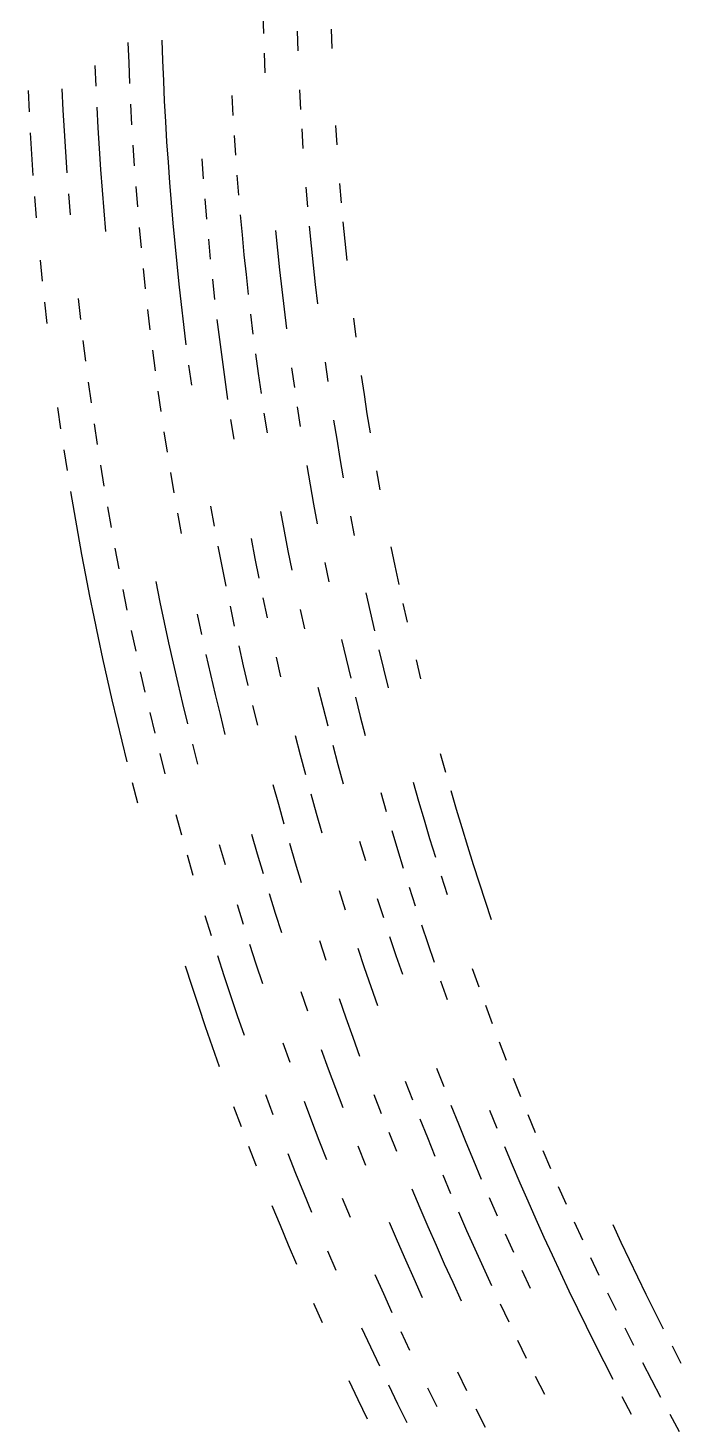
# Model space of a CAD drawing. Header units: metres. Extents: x -298 to 300, y -298 to 299.
# Drawn here: x -298.2 to -240.6, y -131.2 to -7.6 of the extents above; entities that cross this region are included whole.
import ezdxf

# ---------------------------------------------------------------- set-up
doc = ezdxf.new("R2010")
doc.units = ezdxf.units.M

msp = doc.modelspace()

# ---------------------------------------------------------------- linework, layer by layer
for p, q in [((-277.47507, -6.334848, -692.8203), (-277.42676, -8.078012, -692.8203)), ((-274.4403, -7.886881, -692.8203), (-274.3823, -9.61091, -692.8203)), ((-271.45377, -7.698008, -692.8203), (-271.39697, -9.403299, -692.8203)), ((-289.37143, -8.865244, -692.8203), (-289.30698, -10.683054, -692.8203)), ((-286.38544, -8.665018, -692.8203), (-286.32227, -10.464121, -692.8203)), ((-277.36746, -9.82081, -692.8203), (-277.29724, -11.563211, -692.8203)), ((-292.29156, -10.904001, -692.8203), (-292.21423, -12.740122, -692.8203)), ((-289.30698, -10.683054, -692.8203), (-289.2311, -12.500437, -692.8203)), ((-286.32227, -10.464121, -692.8203), (-286.24783, -12.262735, -692.8203)), ((-286.24783, -12.262735, -692.8203), (-286.16208, -14.060831, -692.8203)), ((-298.18484, -13.117838, -692.8203), (-298.0935, -14.991068, -692.8203)), ((-295.1972, -12.98234, -692.8203), (-295.10678, -14.836649, -692.8203)), ((-280.19824, -13.554728, -692.8203), (-280.1045, -15.314798, -692.8203)), ((-274.23376, -13.057688, -692.8203), (-274.14325, -14.780283, -692.8203)), ((-292.12537, -14.575693, -692.8203), (-292.02496, -16.410654, -692.8203)), ((-289.1438, -14.31727, -692.8203), (-289.0451, -16.133493, -692.8203)), ((-286.16208, -14.060831, -692.8203), (-286.06506, -15.858347, -692.8203)), ((-295.10678, -14.836649, -692.8203), (-295.00467, -16.690348, -692.8203)), ((-286.06506, -15.858347, -692.8203), (-285.95673, -17.655191, -692.8203)), ((-297.99036, -16.863657, -692.8203), (-297.8755, -18.735544, -692.8203)), ((-295.00467, -16.690348, -692.8203), (-294.89096, -18.543314, -692.8203)), ((-292.02496, -16.410654, -692.8203), (-291.91306, -18.244944, -692.8203)), ((-279.9997, -17.074198, -692.8203), (-279.88385, -18.832895, -692.8203)), ((-274.04193, -16.502268, -692.8203), (-273.9298, -18.22352, -692.8203)), ((-271.0628, -16.219675, -692.8203), (-270.95248, -17.92225, -692.8203)), ((-291.91306, -18.244944, -692.8203), (-291.78964, -20.07844, -692.8203)), ((-288.93497, -17.949076, -692.8203), (-288.81345, -19.763895, -692.8203)), ((-285.95673, -17.655191, -692.8203), (-285.83713, -19.451303, -692.8203)), ((-297.8755, -18.735544, -692.8203), (-297.74884, -20.606638, -692.8203)), ((-294.89096, -18.543314, -692.8203), (-294.76556, -20.395548, -692.8203)), ((-285.83713, -19.451303, -692.8203), (-285.7062, -21.246592, -692.8203)), ((-282.8606, -19.14097, -692.8203), (-282.7317, -20.917582, -692.8203)), ((-291.78964, -20.07844, -692.8203), (-291.65466, -21.911142, -692.8203)), ((-279.75696, -20.59083, -692.8203), (-279.61902, -22.34788, -692.8203)), ((-294.62857, -22.246927, -692.8203), (-294.47995, -24.097391, -692.8203)), ((-291.65466, -21.911142, -692.8203), (-291.5082, -23.74293, -692.8203)), ((-288.68054, -21.57789, -692.8203), (-288.53622, -23.391, -692.8203)), ((-285.7062, -21.246592, -692.8203), (-285.56406, -23.041025, -692.8203)), ((-273.6731, -21.663767, -692.8203), (-273.52853, -23.382547, -692.8203)), ((-270.69983, -21.325083, -692.8203), (-270.55746, -23.025217, -692.8203)), ((-297.61044, -22.476908, -692.8203), (-297.4603, -24.346231, -692.8203)), ((-285.56406, -23.041025, -692.8203), (-285.4106, -24.834513, -692.8203)), ((-282.59164, -22.693338, -692.8203), (-282.44046, -24.46815, -692.8203)), ((-291.5082, -23.74293, -692.8203), (-291.35025, -25.57374, -692.8203)), ((-279.47006, -24.104013, -692.8203), (-279.31006, -25.85917, -692.8203)), ((-288.38052, -25.203135, -692.8203), (-288.21347, -27.01423, -692.8203)), ((-285.4106, -24.834513, -692.8203), (-285.2459, -26.626963, -692.8203)), ((-279.31006, -25.85917, -692.8203), (-279.13904, -27.61329, -692.8203)), ((-276.34174, -25.478678, -692.8203), (-276.1732, -27.21412, -692.8203)), ((-273.3732, -25.100412, -692.8203), (-273.20706, -26.81721, -692.8203)), ((-270.40442, -24.724405, -692.8203), (-270.2407, -26.422556, -692.8203)), ((-285.2459, -26.626963, -692.8203), (-285.06995, -28.418344, -692.8203)), ((-282.2781, -26.241953, -692.8203), (-282.10464, -28.014688, -692.8203)), ((-273.20706, -26.81721, -692.8203), (-273.03015, -28.532938, -692.8203)), ((-270.2407, -26.422556, -692.8203), (-270.0663, -28.119638, -692.8203)), ((-297.1248, -28.081827, -692.8203), (-296.93945, -29.947947, -692.8203)), ((-285.06995, -28.418344, -692.8203), (-284.88272, -30.208567, -692.8203)), ((-279.13904, -27.61329, -692.8203), (-278.957, -29.366251, -692.8203)), ((-276.1732, -27.21412, -692.8203), (-275.9937, -28.948465, -692.8203)), ((-288.035, -28.824259, -692.8203), (-287.84518, -30.633097, -692.8203)), ((-278.957, -29.366251, -692.8203), (-278.76395, -31.118021, -692.8203)), ((-275.9937, -28.948465, -692.8203), (-275.80338, -30.68162, -692.8203)), ((-273.03015, -28.532938, -692.8203), (-272.84247, -30.247477, -692.8203)), ((-284.88272, -30.208567, -692.8203), (-284.6843, -31.997538, -692.8203)), ((-281.92, -29.786264, -692.8203), (-281.72427, -31.55665, -692.8203)), ((-275.80338, -30.68162, -692.8203), (-275.6021, -32.413555, -692.8203)), ((-272.84247, -30.247477, -692.8203), (-272.644, -31.960825, -692.8203)), ((-296.74237, -31.812845, -692.8203), (-296.5336, -33.676434, -692.8203)), ((-293.76926, -31.488626, -692.8203), (-293.5626, -33.333416, -692.8203)), ((-284.6843, -31.997538, -692.8203), (-284.4746, -33.78523, -692.8203)), ((-287.644, -32.440685, -692.8203), (-287.4315, -34.24696, -692.8203)), ((-281.51743, -33.325756, -692.8203), (-281.29944, -35.093487, -692.8203)), ((-278.5599, -32.86854, -692.8203), (-278.34488, -34.617687, -692.8203)), ((-275.6021, -32.413555, -692.8203), (-275.39, -34.144146, -692.8203)), ((-269.47928, -33.203777, -692.8203), (-269.26233, -34.895855, -692.8203)), ((-284.4746, -33.78523, -692.8203), (-284.2537, -35.571545, -692.8203)), ((-293.34436, -35.17683, -692.8203), (-293.11453, -37.01884, -692.8203)), ((-281.29944, -35.093487, -692.8203), (-281.0704, -36.859814, -692.8203)), ((-287.2076, -36.05183, -692.8203), (-286.9724, -37.855236, -692.8203)), ((-281.0704, -36.859814, -692.8203), (-280.83023, -38.624645, -692.8203)), ((-278.11887, -36.36546, -692.8203), (-277.88187, -38.111767, -692.8203)), ((-284.02158, -37.356396, -692.8203), (-283.77823, -39.139782, -692.8203)), ((-277.88187, -38.111767, -692.8203), (-277.63394, -39.856518, -692.8203)), ((-274.93317, -37.601116, -692.8203), (-274.68848, -39.327343, -692.8203)), ((-271.98413, -37.092724, -692.8203), (-271.7427, -38.800426, -692.8203)), ((-268.79654, -38.27577, -692.8203), (-268.54773, -39.96339, -692.8203)), ((-292.8731, -38.859356, -692.8203), (-292.62018, -40.698284, -692.8203)), ((-280.83023, -38.624645, -692.8203), (-280.579, -40.38789, -692.8203)), ((-286.7259, -39.657116, -692.8203), (-286.46805, -41.45741, -692.8203)), ((-268.54773, -39.96339, -692.8203), (-268.28833, -41.649426, -692.8203)), ((-295.5815, -41.116436, -692.8203), (-295.31433, -42.972485, -692.8203)), ((-277.375, -41.59965, -692.8203), (-277.10516, -43.341106, -692.8203)), ((-274.43295, -41.052013, -692.8203), (-274.1666, -42.774975, -692.8203)), ((-268.28833, -41.649426, -692.8203), (-268.01834, -43.333813, -692.8203)), ((-292.35568, -42.535595, -692.8203), (-292.07965, -44.371166, -692.8203)), ((-286.1989, -43.256023, -692.8203), (-285.9185, -45.052868, -692.8203)), ((-280.31668, -42.149548, -692.8203), (-280.04333, -43.909466, -692.8203)), ((-271.22766, -42.2111, -692.8203), (-270.95407, -43.91392, -692.8203)), ((-270.95407, -43.91392, -692.8203), (-270.66983, -45.61494, -692.8203)), ((-295.03546, -44.826763, -692.8203), (-294.74496, -46.67927, -692.8203)), ((-270.66983, -45.61494, -692.8203), (-270.37488, -47.31416, -692.8203)), ((-291.79208, -46.204937, -692.8203), (-291.493, -48.036877, -692.8203)), ((-285.62677, -46.847942, -692.8203), (-285.32376, -48.641094, -692.8203)), ((-273.60144, -46.21571, -692.8203), (-273.30267, -47.93333, -692.8203)), ((-267.44666, -46.697186, -692.8203), (-267.145, -48.37611, -692.8203)), ((-273.30267, -47.93333, -692.8203), (-272.99313, -49.649, -692.8203)), ((-294.44284, -48.529858, -692.8203), (-294.1291, -50.37852, -692.8203)), ((-294.1291, -50.37852, -692.8203), (-293.80374, -52.22517, -692.8203)), ((-291.18246, -49.866863, -692.8203), (-290.8604, -51.694836, -692.8203)), ((-285.00955, -50.432293, -692.8203), (-284.68405, -52.221478, -692.8203)), ((-282.08347, -49.80421, -692.8203), (-281.762, -51.575024, -692.8203)), ((-275.91653, -50.2888, -692.8203), (-275.59213, -52.020824, -692.8203)), ((-272.99313, -49.649, -692.8203), (-272.6728, -51.362682, -692.8203)), ((-269.75302, -50.706768, -692.8203), (-269.42612, -52.400066, -692.8203)), ((-293.80374, -52.22517, -692.8203), (-293.4668, -54.069683, -692.8203)), ((-278.511, -52.681164, -692.8203), (-278.1715, -54.429455, -692.8203)), ((-275.59213, -52.020824, -692.8203), (-275.25687, -53.750774, -692.8203)), ((-293.4668, -54.069683, -692.8203), (-293.11826, -55.91203, -692.8203)), ((-290.52686, -53.520763, -692.8203), (-290.1819, -55.344524, -692.8203)), ((-281.4294, -53.34376, -692.8203), (-281.0857, -55.110332, -692.8203)), ((-275.25687, -53.750774, -692.8203), (-274.91074, -55.478558, -692.8203)), ((-266.1768, -53.40089, -692.8203), (-265.83304, -55.071636, -692.8203)), ((-281.0857, -55.110332, -692.8203), (-280.73093, -56.874706, -692.8203)), ((-278.1715, -54.429455, -692.8203), (-277.82108, -56.175518, -692.8203)), ((-271.9999, -54.783794, -692.8203), (-271.64734, -56.49107, -692.8203)), ((-265.83304, -55.071636, -692.8203), (-265.47882, -56.740154, -692.8203)), ((-293.11826, -55.91203, -692.8203), (-292.75818, -57.752148, -692.8203)), ((-286.9127, -56.478497, -692.8203), (-286.5492, -58.27946, -692.8203)), ((-292.75818, -57.752148, -692.8203), (-292.38654, -59.589947, -692.8203)), ((-289.82544, -57.166058, -692.8203), (-289.45758, -58.985302, -692.8203)), ((-277.45966, -57.919353, -692.8203), (-277.08728, -59.66087, -692.8203)), ((-268.3817, -57.467022, -692.8203), (-268.01236, -59.15147, -692.8203)), ((-286.5492, -58.27946, -692.8203), (-286.17438, -60.078075, -692.8203)), ((-280.36505, -58.63682, -692.8203), (-279.98813, -60.396557, -692.8203)), ((-274.18594, -58.92738, -692.8203), (-273.80734, -60.648266, -692.8203)), ((-268.01236, -59.15147, -692.8203), (-267.63248, -60.83357, -692.8203)), ((-265.1141, -58.406384, -692.8203), (-264.73895, -60.070293, -692.8203)), ((-292.38654, -59.589947, -692.8203), (-292.00336, -61.425365, -692.8203)), ((-286.17438, -60.078075, -692.8203), (-285.7883, -61.87428, -692.8203)), ((-283.26996, -59.356487, -692.8203), (-282.88843, -61.13447, -692.8203)), ((-292.00336, -61.425365, -692.8203), (-291.60864, -63.258312, -692.8203)), ((-289.07828, -60.802166, -692.8203), (-288.68756, -62.61662, -692.8203)), ((-270.52545, -61.59904, -692.8203), (-270.13013, -63.296856, -692.8203)), ((-285.7883, -61.87428, -692.8203), (-285.39093, -63.66804, -692.8203)), ((-282.4958, -62.909985, -692.8203), (-282.09198, -64.68299, -692.8203)), ((-279.60016, -62.15388, -692.8203), (-279.20117, -63.908703, -692.8203)), ((-267.242, -62.513226, -692.8203), (-266.841, -64.19038, -692.8203)), ((-291.60864, -63.258312, -692.8203), (-291.20245, -65.08869, -692.8203)), ((-285.39093, -63.66804, -692.8203), (-284.98233, -65.459206, -692.8203)), ((-279.20117, -63.908703, -692.8203), (-278.79117, -65.66096, -692.8203)), ((-276.3098, -63.13661, -692.8203), (-275.90472, -64.870735, -692.8203)), ((-270.13013, -63.296856, -692.8203), (-269.72415, -64.992134, -692.8203)), ((-266.841, -64.19038, -692.8203), (-266.42947, -65.86494, -692.8203)), ((-263.95728, -63.39079, -692.8203), (-263.55084, -65.04725, -692.8203)), ((-291.20245, -65.08869, -692.8203), (-290.78476, -66.91651, -692.8203)), ((-288.2855, -64.428535, -692.8203), (-287.87204, -66.23789, -692.8203)), ((-284.98233, -65.459206, -692.8203), (-284.56244, -67.24775, -692.8203)), ((-282.09198, -64.68299, -692.8203), (-281.67706, -66.45341, -692.8203)), ((-281.67706, -66.45341, -692.8203), (-281.251, -68.22117, -692.8203)), ((-272.60672, -65.79609, -692.8203), (-272.185, -67.506874, -692.8203)), ((-269.30753, -66.68482, -692.8203), (-268.88028, -68.374825, -692.8203)), ((-290.78476, -66.91651, -692.8203), (-290.3556, -68.741646, -692.8203)), ((-284.56244, -67.24775, -692.8203), (-284.13135, -69.03364, -692.8203)), ((-278.37015, -67.41062, -692.8203), (-277.93817, -69.15757, -692.8203)), ((-272.185, -67.506874, -692.8203), (-271.75253, -69.21494, -692.8203)), ((-290.3556, -68.741646, -692.8203), (-289.91498, -70.564, -692.8203)), ((-287.44724, -68.04459, -692.8203), (-287.01108, -69.84855, -692.8203)), ((-281.251, -68.22117, -692.8203), (-280.81387, -69.98618, -692.8203)), ((-268.88028, -68.374825, -692.8203), (-268.44244, -70.06208, -692.8203)), ((-274.62418, -70.05726, -692.8203), (-274.17563, -71.780556, -692.8203)), ((-289.91498, -70.564, -692.8203), (-289.46292, -72.38355, -692.8203)), ((-286.5636, -71.64973, -692.8203), (-286.10483, -73.44807, -692.8203)), ((-283.68906, -70.81675, -692.8203), (-283.2356, -72.59699, -692.8203)), ((-271.30936, -70.920235, -692.8203), (-270.85547, -72.62269, -692.8203)), ((-261.8213, -71.64646, -692.8203), (-261.36304, -73.28928, -692.8203)), ((-274.17563, -71.780556, -692.8203), (-273.7163, -73.501015, -692.8203)), ((-270.85547, -72.62269, -692.8203), (-270.3909, -74.32227, -692.8203)), ((-288.99942, -74.2002, -692.8203), (-288.52454, -76.01389, -692.8203)), ((-276.5765, -74.38154, -692.8203), (-276.1008, -76.11698, -692.8203)), ((-273.24615, -75.218544, -692.8203), (-272.76526, -76.93305, -692.8203)), ((-267.06546, -75.10682, -692.8203), (-266.58536, -76.78248, -692.8203)), ((-264.21457, -74.19697, -692.8203), (-263.74026, -75.854744, -692.8203)), ((-260.89447, -74.929146, -692.8203), (-260.41565, -76.56605, -692.8203)), ((-276.1008, -76.11698, -692.8203), (-275.61417, -77.8494, -692.8203)), ((-263.74026, -75.854744, -692.8203), (-263.25552, -77.50947, -692.8203)), ((-260.41565, -76.56605, -692.8203), (-259.92654, -78.19984, -692.8203)), ((-285.15344, -77.035835, -692.8203), (-284.66086, -78.82511, -692.8203)), ((-272.76526, -76.93305, -692.8203), (-272.2736, -78.64448, -692.8203)), ((-263.25552, -77.50947, -692.8203), (-262.76044, -79.16111, -692.8203)), ((-278.46243, -78.76795, -692.8203), (-277.95914, -80.515144, -692.8203)), ((-266.09476, -78.455086, -692.8203), (-265.5937, -80.12452, -692.8203)), ((-259.92654, -78.19984, -692.8203), (-259.42715, -79.83054, -692.8203)), ((-281.31012, -79.68839, -692.8203), (-280.80096, -81.45344, -692.8203)), ((-275.11667, -79.57871, -692.8203), (-274.60834, -81.30488, -692.8203)), ((-268.9333, -79.40284, -692.8203), (-268.4262, -81.090096, -692.8203)), ((-265.5937, -80.12452, -692.8203), (-265.0821, -81.79078, -692.8203)), ((-262.76044, -79.16111, -692.8203), (-262.25497, -80.80961, -692.8203)), ((-259.42715, -79.83054, -692.8203), (-258.91757, -81.458046, -692.8203)), ((-284.15707, -80.611275, -692.8203), (-283.64206, -82.39417, -692.8203)), ((-277.95914, -80.515144, -692.8203), (-277.44485, -82.2591, -692.8203)), ((-274.60834, -81.30488, -692.8203), (-274.0892, -83.02775, -692.8203)), ((-258.91757, -81.458046, -692.8203), (-258.39777, -83.08231, -692.8203)), ((-261.7392, -82.45484, -692.8203), (-261.21307, -84.09681, -692.8203)), ((-276.91962, -83.999794, -692.8203), (-276.38348, -85.73713, -692.8203)), ((-270.73422, -83.75965, -692.8203), (-270.1997, -85.45814, -692.8203)), ((-264.5601, -83.453804, -692.8203), (-264.02765, -85.11347, -692.8203)), ((-258.39777, -83.08231, -692.8203), (-257.86777, -84.703255, -692.8203)), ((-279.7494, -84.97401, -692.8203), (-279.20706, -86.7291, -692.8203)), ((-267.38025, -84.4549, -692.8203), (-266.84146, -86.13224, -692.8203)), ((-257.86777, -84.703255, -692.8203), (-257.32764, -86.32081, -692.8203)), ((-282.57852, -85.95011, -692.8203), (-282.03003, -87.72297, -692.8203)), ((-276.38348, -85.73713, -692.8203), (-275.83646, -87.47108, -692.8203)), ((-263.48477, -86.76972, -692.8203), (-262.93152, -88.422554, -692.8203)), ((-278.65375, -88.48075, -692.8203), (-278.08945, -90.22886, -692.8203)), ((-272.46692, -88.17628, -692.8203), (-271.90463, -89.885506, -692.8203)), ((-269.0988, -88.844765, -692.8203), (-268.53238, -90.532814, -692.8203)), ((-266.29214, -87.80619, -692.8203), (-265.73233, -89.4766, -692.8203)), ((-262.93152, -88.422554, -692.8203), (-262.3679, -90.071815, -692.8203)), ((-281.4704, -89.49232, -692.8203), (-280.8997, -91.258095, -692.8203)), ((-278.08945, -90.22886, -692.8203), (-277.51416, -91.973366, -692.8203)), ((-265.73233, -89.4766, -692.8203), (-265.16205, -91.14347, -692.8203)), ((-284.31747, -90.40809, -692.8203), (-283.7409, -92.19187, -692.8203)), ((-280.8997, -91.258095, -692.8203), (-280.31787, -93.02024, -692.8203)), ((-268.53238, -90.532814, -692.8203), (-267.95538, -92.21723, -692.8203)), ((-259.0058, -90.63047, -692.8203), (-258.4284, -92.25501, -692.8203)), ((-283.7409, -92.19187, -692.8203), (-283.15314, -93.97199, -692.8203)), ((-274.1302, -92.65162, -692.8203), (-273.5398, -94.37116, -692.8203)), ((-267.95538, -92.21723, -692.8203), (-267.36783, -93.89799, -692.8203)), ((-261.79395, -91.71754, -692.8203), (-261.20966, -93.359566, -692.8203)), ((-280.31787, -93.02024, -692.8203), (-279.725, -94.778694, -692.8203)), ((-270.748, -93.29313, -692.8203), (-270.1536, -94.9914, -692.8203)), ((-257.8408, -93.87586, -692.8203), (-257.24307, -95.49299, -692.8203)), ((-283.15314, -93.97199, -692.8203), (-282.55423, -95.74836, -692.8203)), ((-279.725, -94.778694, -692.8203), (-279.12115, -96.53333, -692.8203)), ((-270.1536, -94.9914, -692.8203), (-269.54858, -96.68592, -692.8203)), ((-282.55423, -95.74836, -692.8203), (-281.94412, -97.52088, -692.8203)), ((-281.94412, -97.52088, -692.8203), (-281.32294, -99.28956, -692.8203)), ((-275.72275, -97.18464, -692.8203), (-275.10385, -98.91407, -692.8203)), ((-269.54858, -96.68592, -692.8203), (-268.93292, -98.37653, -692.8203)), ((-256.63516, -97.10633, -692.8203), (-256.01715, -98.71577, -692.8203)), ((-272.32663, -97.79893, -692.8203), (-271.70392, -99.506996, -692.8203)), ((-271.70392, -99.506996, -692.8203), (-271.07053, -101.2111, -692.8203)), ((-262.1542, -99.42194, -692.8203), (-261.5215, -101.06602, -692.8203)), ((-271.07053, -101.2111, -692.8203), (-270.42642, -102.91117, -692.8203)), ((-264.91245, -100.582924, -692.8203), (-264.27243, -102.2443, -692.8203)), ((-255.38905, -100.3213, -692.8203), (-254.75087, -101.9228, -692.8203)), ((-277.24356, -101.773964, -692.8203), (-276.5958, -103.512825, -692.8203)), ((-273.83353, -102.36103, -692.8203), (-273.18216, -104.07844, -692.8203)), ((-267.66986, -101.74598, -692.8203), (-267.0225, -103.42466, -692.8203)), ((-280.04727, -102.81495, -692.8203), (-279.39288, -104.57154, -692.8203)), ((-260.87854, -102.70606, -692.8203), (-260.22528, -104.34205, -692.8203)), ((-257.4885, -103.131355, -692.8203), (-256.83264, -104.74601, -692.8203)), ((-254.10268, -103.52027, -692.8203), (-253.44441, -105.113594, -692.8203)), ((-273.18216, -104.07844, -692.8203), (-272.52002, -105.791725, -692.8203)), ((-263.62198, -103.90162, -692.8203), (-262.96115, -105.554756, -692.8203)), ((-260.22528, -104.34205, -692.8203), (-259.56174, -105.97382, -692.8203)), ((-272.52002, -105.791725, -692.8203), (-271.84714, -107.50077, -692.8203)), ((-269.1063, -106.29896, -692.8203), (-268.43027, -107.98655, -692.8203)), ((-266.36456, -105.09925, -692.8203), (-265.69617, -106.7696, -692.8203)), ((-262.96115, -105.554756, -692.8203), (-262.28995, -107.20374, -692.8203)), ((-259.56174, -105.97382, -692.8203), (-258.888, -107.60142, -692.8203)), ((-278.72745, -106.32398, -692.8203), (-278.05103, -108.07215, -692.8203)), ((-275.2676, -106.97813, -692.8203), (-274.58722, -108.704414, -692.8203)), ((-256.16666, -106.35648, -692.8203), (-255.49059, -107.962715, -692.8203)), ((-252.7762, -106.70277, -692.8203), (-252.098, -108.28767, -692.8203)), ((-274.58722, -108.704414, -692.8203), (-273.896, -110.4264, -692.8203)), ((-258.888, -107.60142, -692.8203), (-258.20404, -109.22474, -692.8203)), ((-255.49059, -107.962715, -692.8203), (-254.80443, -109.564644, -692.8203)), ((-261.60843, -108.84846, -692.8203), (-260.91656, -110.48884, -692.8203)), ((-254.80443, -109.564644, -692.8203), (-254.10823, -111.16224, -692.8203)), ((-251.40987, -109.86826, -692.8203), (-250.71187, -111.444496, -692.8203)), ((-273.896, -110.4264, -692.8203), (-273.19394, -112.14396, -692.8203)), ((-270.4692, -110.90598, -692.8203), (-269.76425, -112.602, -692.8203)), ((-264.32794, -110.09754, -692.8203), (-263.6282, -111.75498, -692.8203)), ((-257.5099, -110.8437, -692.8203), (-256.8056, -112.45823, -692.8203)), ((-254.10823, -111.16224, -692.8203), (-253.402, -112.75538, -692.8203)), ((-276.66537, -111.55558, -692.8203), (-275.95615, -113.29066, -692.8203)), ((-263.6282, -111.75498, -692.8203), (-262.91806, -113.40797, -692.8203)), ((-260.21445, -112.124794, -692.8203), (-259.50204, -113.756325, -692.8203)), ((-275.95615, -113.29066, -692.8203), (-275.23602, -115.02122, -692.8203)), ((-266.3389, -113.02323, -692.8203), (-265.62073, -114.693214, -692.8203)), ((-262.91806, -113.40797, -692.8203), (-262.19757, -115.056465, -692.8203)), ((-253.402, -112.75538, -692.8203), (-252.6858, -114.34406, -692.8203)), ((-250.00392, -113.016304, -692.8203), (-249.28618, -114.583595, -692.8203)), ((-246.61171, -113.241035, -692.8203), (-245.8926, -114.787025, -692.8203)), ((-265.62073, -114.693214, -692.8203), (-264.8921, -116.35865, -692.8203)), ((-259.50204, -113.756325, -692.8203), (-258.77942, -115.38331, -692.8203)), ((-256.0912, -114.068306, -692.8203), (-255.36671, -115.673836, -692.8203)), ((-252.6858, -114.34406, -692.8203), (-251.95964, -115.92817, -692.8203)), ((-245.8926, -114.787025, -692.8203), (-245.1638, -116.32844, -692.8203)), ((-275.23602, -115.02122, -692.8203), (-274.50507, -116.74723, -692.8203)), ((-271.75763, -115.56565, -692.8203), (-271.02338, -117.26963, -692.8203)), ((-262.19757, -115.056465, -692.8203), (-261.4667, -116.700356, -692.8203)), ((-258.77942, -115.38331, -692.8203), (-258.0466, -117.005684, -692.8203)), ((-251.95964, -115.92817, -692.8203), (-251.22353, -117.50767, -692.8203)), ((-248.55858, -116.14634, -692.8203), (-247.82118, -117.704475, -692.8203)), ((-264.8921, -116.35865, -692.8203), (-264.15305, -118.01945, -692.8203)), ((-261.4667, -116.700356, -692.8203), (-260.72556, -118.33961, -692.8203)), ((-258.0466, -117.005684, -692.8203), (-257.30362, -118.62345, -692.8203)), ((-254.63213, -117.27479, -692.8203), (-253.88753, -118.87107, -692.8203)), ((-245.1638, -116.32844, -692.8203), (-244.42537, -117.86518, -692.8203)), ((-267.5857, -117.66291, -692.8203), (-266.83838, -119.34058, -692.8203)), ((-264.15305, -118.01945, -692.8203), (-263.40353, -119.675545, -692.8203)), ((-260.72556, -118.33961, -692.8203), (-259.97415, -119.97416, -692.8203)), ((-251.22353, -117.50767, -692.8203), (-250.47755, -119.08253, -692.8203)), ((-244.42537, -117.86518, -692.8203), (-243.67726, -119.397285, -692.8203)), ((-266.83838, -119.34058, -692.8203), (-266.08054, -121.01356, -692.8203)), ((-250.47755, -119.08253, -692.8203), (-249.7217, -120.652626, -692.8203)), ((-247.07402, -119.25788, -692.8203), (-246.31715, -120.80659, -692.8203)), ((-243.67726, -119.397285, -692.8203), (-242.91957, -120.92463, -692.8203)), ((-273.01074, -120.18522, -692.8203), (-272.2474, -121.89707, -692.8203)), ((-256.55048, -120.23649, -692.8203), (-255.78725, -121.844734, -692.8203)), ((-249.7217, -120.652626, -692.8203), (-248.95595, -122.21793, -692.8203)), ((-242.91957, -120.92463, -692.8203), (-242.1523, -122.44715, -692.8203)), ((-268.75668, -122.35334, -692.8203), (-267.9799, -124.038246, -692.8203)), ((-248.95595, -122.21793, -692.8203), (-248.18047, -123.77839, -692.8203)), ((-245.55055, -122.3505, -692.8203), (-244.77425, -123.889534, -692.8203)), ((-265.31223, -122.68168, -692.8203), (-264.53342, -124.34495, -692.8203)), ((-255.01393, -123.44813, -692.8203), (-254.23055, -125.04664, -692.8203)), ((-267.9799, -124.038246, -692.8203), (-267.19254, -125.71827, -692.8203)), ((-248.18047, -123.77839, -692.8203), (-247.39516, -125.3339, -692.8203)), ((-241.37547, -123.96482, -692.8203), (-240.58916, -125.47755, -692.8203)), ((-247.39516, -125.3339, -692.8203), (-246.60011, -126.88444, -692.8203)), ((-243.98833, -125.42365, -692.8203), (-243.19276, -126.95277, -692.8203)), ((-269.89313, -127.0033, -692.8203), (-269.08704, -128.69539, -692.8203)), ((-260.30206, -126.25175, -692.8203), (-259.50098, -127.88343, -692.8203)), ((-253.43715, -126.640175, -692.8203), (-252.6338, -128.22865, -692.8203)), ((-243.19276, -126.95277, -692.8203), (-242.38768, -128.47685, -692.8203)), ((-266.39462, -127.39326, -692.8203), (-265.58624, -129.06319, -692.8203)), ((-262.9446, -127.65656, -692.8203), (-262.13464, -129.30482, -692.8203)), ((-245.79533, -128.42995, -692.8203), (-244.98088, -129.97035, -692.8203)), ((-269.08704, -128.69539, -692.8203), (-268.27036, -130.38234, -692.8203)), ((-265.58624, -129.06319, -692.8203), (-264.76736, -130.72798, -692.8203)), ((-258.68967, -129.51003, -692.8203), (-257.86813, -131.13142, -692.8203)), ((-241.57301, -129.9958, -692.8203), (-240.7488, -131.50963, -692.8203))]:
    msp.add_line(p, q)

doc.saveas('drawing.dxf')
